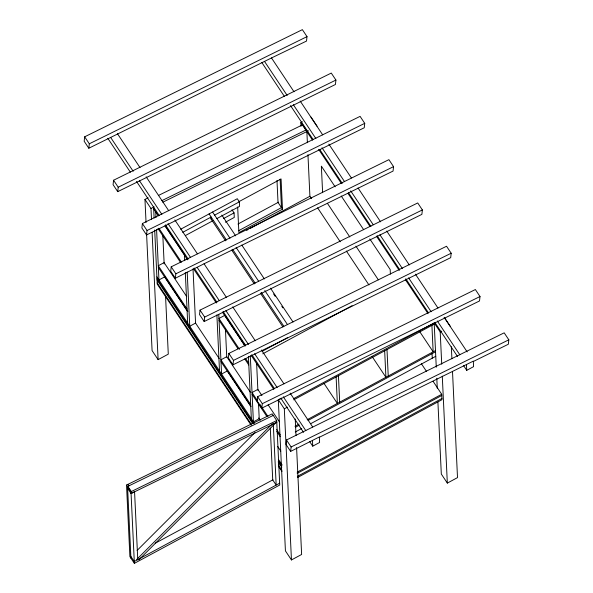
<?xml version="1.0" encoding="UTF-8"?>
<svg xmlns="http://www.w3.org/2000/svg" width="593" height="593" viewBox="0 0 593 593"><rect width="100%" height="100%" fill="white"/><g stroke="black" fill="none" stroke-linecap="round" stroke-linejoin="round"><path stroke-width="0.89" d="M271.498 57.951L306.522 41.065L307.011 36.625L302.363 29.65L84.666 136.813L84.176 141.245L88.817 148.228L271.498 57.951L294.002 91.759M88.817 148.228L89.313 143.788L84.666 136.813M113.567 180.235L113.078 184.668L117.725 191.65L335.423 84.488L335.92 80.055L331.272 73.072L113.567 180.235L118.215 187.218L117.725 191.65M142.387 223.531L141.897 227.964L146.545 234.939L364.243 127.777L364.732 123.344L360.092 116.369L142.387 223.531L147.034 230.507L146.545 234.939M204.044 263.796L393.063 171.073L393.552 166.64L388.904 159.658L171.207 266.82L170.717 271.253L175.358 278.236L204.044 263.796L226.593 297.664M175.358 278.236L175.854 273.803L171.207 266.82M200.026 310.117L199.53 314.549L204.177 321.532L421.882 214.369L422.372 209.929L417.724 202.954L200.026 310.117L204.674 317.092L204.177 321.532M228.846 353.413L228.349 357.846L232.997 364.821L450.695 257.659L451.191 253.226L446.544 246.251L228.846 353.413L233.486 360.388L232.997 364.821M257.666 396.702L257.169 401.135L261.817 408.117L479.515 300.955L480.011 296.522L475.364 289.54L257.666 396.702L262.306 403.685L261.817 408.117M473.325 361.478L508.334 344.244L508.824 339.811L504.183 332.836L286.478 439.999L285.989 444.431L290.637 451.406L319.323 436.974L319.583 442.489L312.748 446.166L309.672 441.555M290.637 451.406L291.126 446.974L286.478 439.999M463.667 365.711L466.735 370.329L473.57 366.652L473.31 361.137L319.338 437.286M137.094 550.474L254.946 432.601M146.048 222.486L144.959 199.448L148.094 197.758M301.014 126.279L300.844 122.595L302.408 121.75M151.504 219.551L150.985 208.491L154.113 206.809M162.816 202.198L308.427 130.794M180.695 229.224L237.282 198.729L239.35 201.835L239.557 206.364L216.905 218.572M239.075 201.583L281.067 178.953L282.498 209.181L238.883 232.678L237.674 207.031M182.755 232.323L211.138 217.031L211.249 219.299M214.629 215.148L239.35 201.835M185.357 235.569L212.865 220.752M223.546 218.558L234.065 212.894L231.996 209.789M225.377 222.219L234.279 217.431L234.065 212.894M237.941 224.05L278.554 202.176M238.66 230.692L281.994 207.342M246.562 230.403L248.185 229.528M249.816 228.646L309.909 196.268L307.952 154.677M164.772 276.82L158.954 279.955L156.574 229.447M193.014 268.911L195.564 323.089L189.753 326.224L187.195 272.039M146.567 233.546L152.09 350.589L158.109 359.632L168.286 354.147L165.506 295.173M262.195 351.308L287.368 337.743M262.758 353.813L352.094 305.684M296.582 447.559L301.629 554.462L291.452 559.948L285.426 550.897L278.302 399.764L281.43 398.073M126.517 485.044L272.231 413.855L276.701 420.578L279.74 485.022L134.366 563.35L129.897 556.627L126.517 485.044L130.986 491.701L134.366 563.35M127.547 486.601L128.866 485.889L127.829 484.34M293.676 398.607L435.344 322.281M293.735 399.815L434.239 324.119M291.452 559.948L284.321 408.807L287.457 407.124M441.726 364.213L440.206 331.954L441.77 331.109M276.783 422.223L273.291 424.106L276.168 485.089L272.728 479.922L270.289 428.176M294.98 426.271L299.042 424.077M307.167 419.703L435.484 350.567M295.855 427.042L299.102 425.292M308.034 420.474L435.544 351.775M295.255 432.008L301.748 428.509M310.688 423.699L435.759 356.311M155.203 543.24L272.965 479.789M297.145 472.154L441.711 394.271L433.12 381.366M297.204 473.37L441.77 395.479M279.659 483.213L134.277 561.534L130.838 556.367M297.345 476.387L441.911 398.503M297.404 477.595L441.97 399.712L441.711 394.271M437.916 402.165L441.311 474.044L447.33 483.095L457.507 477.61L452.511 371.633M89.313 143.788L307.011 36.625M118.215 187.218L335.92 80.055M147.034 230.507L364.732 123.344M175.854 273.803L393.552 166.64M204.674 317.092L422.372 209.929M233.486 360.388L451.191 253.226M262.306 403.685L480.011 296.522M291.126 446.974L508.824 339.811M158.383 195.49L302.675 124.775L306.114 129.941L161.822 200.656M273.262 415.404L127.547 486.534L130.927 558.183M130.986 491.701L276.701 420.578M276.79 422.401L131.075 493.524L127.636 488.358M311.021 117.11L317.04 126.153M444.357 317.425L450.376 326.469M300.147 100.995L322.688 134.863M328.841 144.099L351.382 177.959M358.039 187.966L380.58 221.826M386.732 231.062L409.274 264.93M415.419 274.166L437.96 308.026M444.105 317.262L467.165 351.901M264.626 61.576L287.168 95.443M293.32 104.679L315.861 138.54M322.006 147.776L344.548 181.643M350.693 190.879L373.234 224.74M379.898 234.746L402.439 268.607M408.584 277.843L431.126 311.71M437.278 320.946L459.82 354.807M261.817 62.48L284.358 96.34M290.503 105.576L313.045 139.444M319.709 149.443L342.25 183.311M348.395 192.547L370.936 226.407M377.081 235.643L399.623 269.511M405.775 278.747L428.316 312.607M434.973 322.614L457.514 356.475M300.844 122.595L312.511 140.126M318.671 149.377L341.264 183.311M347.935 193.34L370.01 226.504M376.681 236.533L399.274 270.467M405.434 279.718L428.057 313.712M440.206 331.954L434.18 322.911L436.27 367.223M335.127 186.817L321.362 166.144L322.614 192.703M341.242 196.009L363.672 229.706M369.787 238.897L390.179 269.533L390.394 274.107M419.384 331.124L433.157 351.819L431.912 325.372M327.373 203.266L349.803 236.955M355.919 246.147L378.349 279.844M309.909 196.268L311.451 198.581M317.611 207.839L340.204 241.774M346.364 251.024L368.95 284.959M421.312 363.628L426.449 371.337M282.498 209.181L278.021 202.458L276.983 180.42M372.137 356.578L385.91 377.274L384.664 350.826M221.834 215.074L235.658 235.851M241.803 245.079L264.345 278.932M270.49 288.168L293.024 322.021M273.618 293.995L275.159 296.307M281.808 306.307L282.839 307.849M212.568 212.049L229.973 238.201M236.118 247.437L258.652 281.282M264.797 290.511L287.323 324.356M324.089 383.508L337.358 403.44L336.112 376.985M209.077 213.925L226.489 240.083M232.634 249.312L255.16 283.165M261.305 292.393L283.839 326.239M210.723 218.506L225.57 240.81M231.715 250.046L254.241 283.891M260.386 293.12L282.92 326.965M117.473 133.736L140.015 167.597M146.16 176.833L168.701 210.7M174.846 219.936L197.387 253.797M232.738 306.9L255.279 340.767M261.431 350.003L283.973 383.864M290.118 393.1L312.659 426.967M110.639 137.413L133.18 171.281M139.325 180.517L161.867 214.377M168.019 223.613L190.561 257.481M197.217 267.487L219.247 300.577M225.903 310.584L248.445 344.451M254.597 353.687L277.139 387.548M283.284 396.784L305.825 430.644M107.822 138.317L130.364 172.178M136.516 181.414L159.25 215.57M165.41 224.821L188.255 259.148M194.156 268.014L216.942 302.245M223.094 311.481L245.635 345.348M251.78 354.584L274.322 388.445M280.986 398.452L303.527 432.319M165.232 225.889L184.727 255.175M244.79 345.408L224.777 315.343L218.958 318.478L239.49 349.314M153.683 208.899L158.309 215.837M164.98 225.866L187.566 259.801M193.726 269.059L216.319 302.993M222.479 312.244L245.065 346.179M251.224 355.437L273.818 389.371M144.959 199.448L150.985 208.491M278.302 399.764L284.321 408.807M158.902 228.246L181.473 262.165M245.65 358.565L248.726 363.19M157.96 228.52L180.539 262.432M219.047 320.287L238.038 348.817M244.709 358.839L248.808 365.006M261.95 395.568L257.844 389.401L252.025 392.536L257.673 401.016M268.103 404.819L279.392 421.771M259.727 404.1L261.261 406.413M262.291 407.947L267.932 416.427M276.657 429.532L280.244 434.928M252.114 394.345L266.991 416.701M276.738 431.348L280.333 436.745M186.676 296.53L164.098 262.617L158.287 265.746L187.017 308.916M250.335 392.166L226.726 356.697L220.915 359.832L250.676 404.545M164.758 276.805L187.862 311.51M195.564 323.081L219.18 358.557M251.009 406.375L227.393 370.899L221.582 374.042L218.765 314.349M258.704 417.946L260.245 420.259M277.702 446.477L280.786 451.103M158.368 267.562L187.106 310.725M220.996 361.648L250.765 406.361M156.893 276.857L254.434 423.387M278.562 459.634L282.157 465.038M156.975 278.666L253.493 423.661M278.643 461.45L281.727 466.076M157.034 279.874L252.522 423.328M278.191 461.888L281.786 467.291M157.175 282.898L251.121 424.039M278.332 464.912L281.927 470.308M251.18 425.248L157.234 284.106L154.684 230.017M278.391 466.12L281.986 471.517M127.88 486.371L131.32 491.538L131.075 493.524L134.559 491.641L137.769 559.659M466.476 364.814L466.735 370.329M451.332 346.749L451.903 358.728M442.289 376.192L447.33 483.095M436.789 378.201L437.271 388.341M432.052 353.658L432.267 358.187M386.992 349.574L388.237 376.021M338.433 375.732L339.685 402.187M306.863 131.639L307.389 142.72M312.489 440.651L312.748 446.166M295.24 418.992L296.018 435.581M280.118 179.16L281.46 207.632M256.628 363.62L257.881 390.253M258.489 403.114L259.223 418.725L253.411 421.853L250.29 355.733M248.4 356.311L251.343 418.754M225.407 328.663L226.748 357.134M216.875 314.92L219.514 370.936M184.482 255.168L184.742 260.675M185.305 272.61L187.684 323.118M162.823 235.495L164.165 263.967M155.751 211.998L156.011 217.512M153.602 207.083L154.121 218.083M152.112 232.456L158.109 359.632M272.135 424.025L136.612 559.57L138.932 559.74L274.455 424.188L272.135 424.025"/></g></svg>
